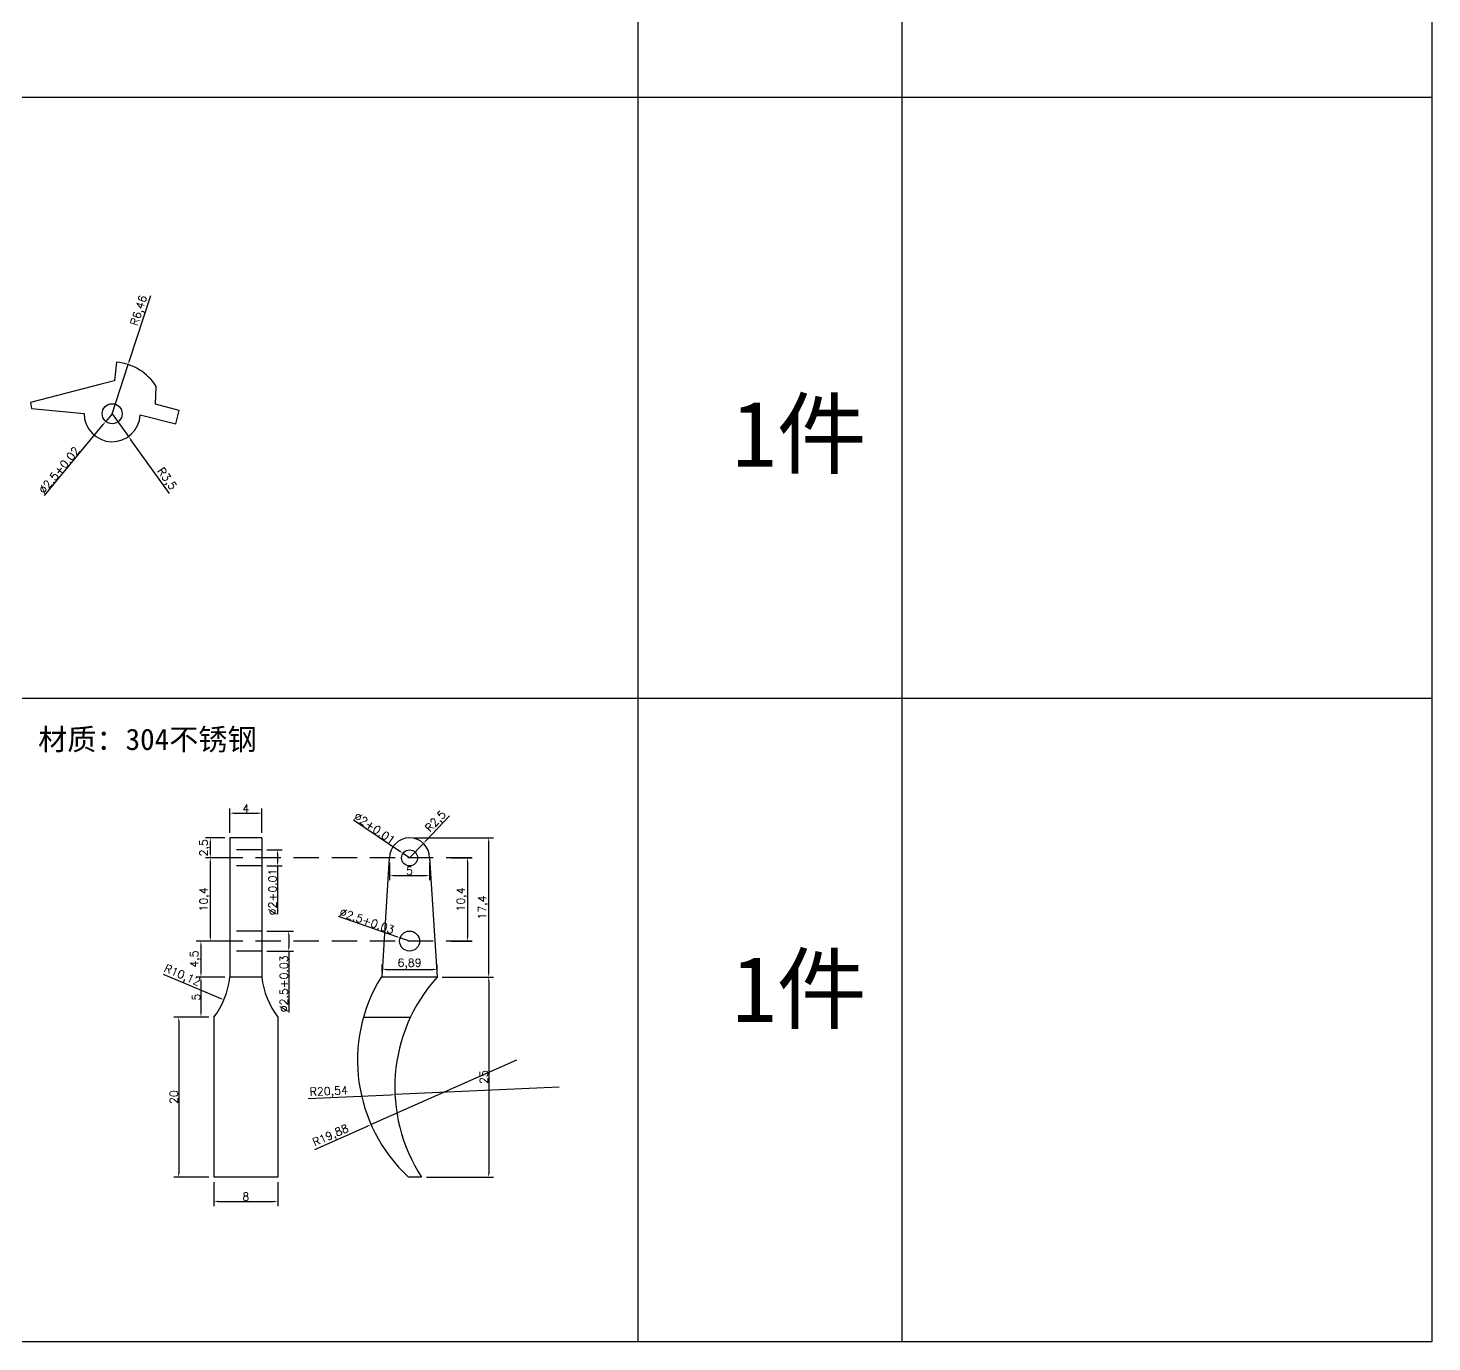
# Model space of a CAD drawing. Header units: millimetres. Extents: x 6817 to 15937, y -5221 to -164.
# Drawn here: x 10247.4 to 10422.8, y -708.5 to -544.3 of the extents above; entities that cross this region are included whole.
import ezdxf

# ---------------------------------------------------------------- set-up
doc = ezdxf.new("R2010")
doc.units = ezdxf.units.MM
doc.linetypes.add('HIDDEN', pattern=[9.525, 6.35, -3.175])
doc.layers.add('图层2', color=108, linetype='Continuous')
doc.styles.get("Standard").update_dxf_attribs({"font": 'txt', "bigfont": 'gbcbig.shx'})
doc.dimstyles.new('ISO-25', dxfattribs={"dimtxt": 1, "dimasz": 0.5, "dimexe": 0.6, "dimexo": 0.625, "dimgap": 0.1, "dimtad": 1, "dimtxsty": 'Standard', "dimcen": 2.5, "dimadec": 0, "dimazin": 0, "dimtfac": 1, "dimtmove": 0, "dimatfit": 3, "dimfxl": 0, "dimarcsym": 0})

# ---------------------------------------------------------------- blocks, each defined once
blk = doc.blocks.new('*D840')
at = {"layer": 'Defpoints', "color": 0, "linetype": 'ByBlock', "transparency": 16777216}
for p in [(10257.93, -592.48), (10259.98, -595.31)]:
    blk.add_point(p, dxfattribs=at)
at = {"layer": '图层2', "color": 0, "linetype": 'ByBlock', "lineweight": -2, "transparency": 16777216}
for p, q in [((10257.93, -592.48), (10259.98, -595.31)), ((10265.11, -602.43), (10260.27, -595.72))]:
    blk.add_line(p, q, dxfattribs=at)
at = {"layer": '图层2', "color": 0, "linetype": 'ByBlock', "transparency": 16777216}
blk.add_solid([(10260.34, -595.67), (10260.2, -595.77), (10259.98, -595.31)], dxfattribs=at)
at = {"layer": '图层2', "color": 0, "linetype": 'ByBlock', "transparency": 16777216, "insert": (10264.68, -600.67), "char_height": 1, "attachment_point": 5, "rotation": 305.7996}
blk.add_mtext('R3,5', dxfattribs=at)
blk = doc.blocks.new('*D841')
at = {"layer": 'Defpoints', "color": 0, "linetype": 'ByBlock', "transparency": 16777216}
for p in [(10257.93, -592.48), (10257.13, -593.44)]:
    blk.add_point(p, dxfattribs=at)
at = {"layer": '图层2', "color": 0, "linetype": 'ByBlock', "lineweight": -2, "transparency": 16777216}
for p, q in [((10257.93, -592.48), (10257.13, -593.44)), ((10249.48, -602.7), (10256.81, -593.82))]:
    blk.add_line(p, q, dxfattribs=at)
at = {"layer": '图层2', "color": 0, "linetype": 'ByBlock', "transparency": 16777216}
blk.add_solid([(10256.75, -593.77), (10256.88, -593.88), (10257.13, -593.44)], dxfattribs=at)
at = {"layer": '图层2', "color": 0, "linetype": 'ByBlock', "transparency": 16777216, "insert": (10251.31, -599.54), "char_height": 1, "attachment_point": 5, "rotation": 50.4356}
blk.add_mtext('%%C2.5+0.02', dxfattribs=at)
blk = doc.blocks.new('*D842')
at = {"layer": 'Defpoints', "color": 0, "linetype": 'ByBlock', "transparency": 16777216}
for p in [(10259.92, -586.33), (10257.93, -592.48)]:
    blk.add_point(p, dxfattribs=at)
at = {"layer": '图层2', "color": 0, "linetype": 'ByBlock', "lineweight": -2, "transparency": 16777216}
for p, q in [((10262.7, -577.75), (10260.07, -585.85)), ((10257.93, -592.48), (10259.92, -586.33))]:
    blk.add_line(p, q, dxfattribs=at)
at = {"layer": '图层2', "color": 0, "linetype": 'ByBlock', "transparency": 16777216}
blk.add_solid([(10259.99, -585.82), (10260.15, -585.88), (10259.92, -586.33)], dxfattribs=at)
at = {"layer": '图层2', "color": 0, "linetype": 'ByBlock', "transparency": 16777216, "insert": (10261.37, -579.61), "char_height": 1, "attachment_point": 5, "rotation": 72.0649}
blk.add_mtext('R6,46', dxfattribs=at)
blk = doc.blocks.new('*D848')
at = {"layer": 'Defpoints', "color": 0, "linetype": 'ByBlock', "transparency": 16777216}
for p in [(10276.64, -642.41), (10272.64, -645.49), (10276.64, -645.49)]:
    blk.add_point(p, dxfattribs=at)
at = {"layer": '图层2', "color": 0, "linetype": 'ByBlock', "lineweight": -2, "transparency": 16777216}
for p, q in [((10272.64, -644.87), (10272.64, -641.81)), ((10276.64, -644.87), (10276.64, -641.81)), ((10273.14, -642.41), (10276.14, -642.41))]:
    blk.add_line(p, q, dxfattribs=at)
at = {"layer": '图层2', "color": 0, "linetype": 'ByBlock', "transparency": 16777216}
for points in [[(10273.14, -642.32), (10273.14, -642.49), (10272.64, -642.41)], [(10276.14, -642.32), (10276.14, -642.49), (10276.64, -642.41)]]:
    blk.add_solid(points, dxfattribs=at)
at = {"layer": '图层2', "color": 0, "linetype": 'ByBlock', "transparency": 16777216, "insert": (10274.64, -641.81), "char_height": 1, "attachment_point": 5}
blk.add_mtext('4', dxfattribs=at)
blk = doc.blocks.new('*D849')
at = {"layer": 'Defpoints', "color": 0, "linetype": 'ByBlock', "transparency": 16777216}
for p in [(10272.64, -645.49), (10270.19, -647.99), (10271.7, -647.99)]:
    blk.add_point(p, dxfattribs=at)
at = {"layer": '图层2', "color": 0, "linetype": 'ByBlock', "lineweight": -2, "transparency": 16777216}
for p, q in [((10272.01, -645.49), (10269.59, -645.49)), ((10270.19, -645.99), (10270.19, -647.49)), ((10271.07, -647.99), (10269.59, -647.99))]:
    blk.add_line(p, q, dxfattribs=at)
at = {"layer": '图层2', "color": 0, "linetype": 'ByBlock', "transparency": 16777216}
for points in [[(10270.11, -645.99), (10270.27, -645.99), (10270.19, -645.49)], [(10270.11, -647.49), (10270.27, -647.49), (10270.19, -647.99)]]:
    blk.add_solid(points, dxfattribs=at)
at = {"layer": '图层2', "color": 0, "linetype": 'ByBlock', "transparency": 16777216, "insert": (10269.51, -646.74), "char_height": 1, "attachment_point": 5, "rotation": 90}
blk.add_mtext('2,5', dxfattribs=at)
blk = doc.blocks.new('*D850')
at = {"layer": 'Defpoints', "color": 0, "linetype": 'ByBlock', "transparency": 16777216}
for p in [(10276.64, -646.99), (10276.64, -648.99), (10278.58, -648.99)]:
    blk.add_point(p, dxfattribs=at)
at = {"layer": '图层2', "color": 0, "linetype": 'ByBlock', "lineweight": -2, "transparency": 16777216}
for p, q in [((10277.26, -646.99), (10279.18, -646.99)), ((10277.26, -648.99), (10279.18, -648.99)), ((10278.58, -647.49), (10278.58, -648.49)), ((10278.58, -648.99), (10278.58, -655.03))]:
    blk.add_line(p, q, dxfattribs=at)
at = {"layer": '图层2', "color": 0, "linetype": 'ByBlock', "transparency": 16777216}
for points in [[(10278.5, -647.49), (10278.67, -647.49), (10278.58, -646.99)], [(10278.5, -648.49), (10278.67, -648.49), (10278.58, -648.99)]]:
    blk.add_solid(points, dxfattribs=at)
at = {"layer": '图层2', "color": 0, "linetype": 'ByBlock', "transparency": 16777216, "insert": (10277.98, -652.26), "char_height": 1, "attachment_point": 5, "rotation": 90}
blk.add_mtext('%%C2+0.01', dxfattribs=at)
blk = doc.blocks.new('*D851')
at = {"layer": 'Defpoints', "color": 0, "linetype": 'ByBlock', "transparency": 16777216}
for p in [(10272.64, -647.99), (10270.19, -658.39), (10272.64, -658.39)]:
    blk.add_point(p, dxfattribs=at)
at = {"layer": '图层2', "color": 0, "linetype": 'ByBlock', "lineweight": -2, "transparency": 16777216}
for p, q in [((10272.01, -647.99), (10269.59, -647.99)), ((10270.19, -648.49), (10270.19, -657.89)), ((10272.01, -658.39), (10269.59, -658.39))]:
    blk.add_line(p, q, dxfattribs=at)
at = {"layer": '图层2', "color": 0, "linetype": 'ByBlock', "transparency": 16777216}
for points in [[(10270.11, -648.49), (10270.27, -648.49), (10270.19, -647.99)], [(10270.11, -657.89), (10270.27, -657.89), (10270.19, -658.39)]]:
    blk.add_solid(points, dxfattribs=at)
at = {"layer": '图层2', "color": 0, "linetype": 'ByBlock', "transparency": 16777216, "insert": (10269.51, -653.19), "char_height": 1, "attachment_point": 5, "rotation": 90}
blk.add_mtext('10,4', dxfattribs=at)
blk = doc.blocks.new('*D583')
at = {"layer": 'Defpoints', "color": 0, "linetype": 'ByBlock', "transparency": 16777216}
for p in [(10272.64, -658.39), (10269.02, -662.9), (10272.64, -662.9)]:
    blk.add_point(p, dxfattribs=at)
at = {"layer": '图层2', "color": 0, "linetype": 'ByBlock', "lineweight": -2, "transparency": 16777216}
for p, q in [((10272.01, -658.39), (10268.42, -658.39)), ((10269.02, -658.89), (10269.02, -662.4)), ((10272.01, -662.9), (10268.42, -662.9))]:
    blk.add_line(p, q, dxfattribs=at)
at = {"layer": '图层2', "color": 0, "linetype": 'ByBlock', "transparency": 16777216}
for points in [[(10268.94, -658.89), (10269.1, -658.89), (10269.02, -658.39)], [(10268.94, -662.4), (10269.1, -662.4), (10269.02, -662.9)]]:
    blk.add_solid(points, dxfattribs=at)
at = {"layer": '图层2', "color": 0, "linetype": 'ByBlock', "transparency": 16777216, "insert": (10268.34, -660.65), "char_height": 1, "attachment_point": 5, "rotation": 90}
blk.add_mtext('4,5', dxfattribs=at)
blk = doc.blocks.new('*D852')
at = {"layer": 'Defpoints', "color": 0, "linetype": 'ByBlock', "transparency": 16777216}
for p in [(10270.64, -667.9), (10266.24, -687.9), (10270.64, -687.9)]:
    blk.add_point(p, dxfattribs=at)
at = {"layer": '图层2', "color": 0, "linetype": 'ByBlock', "lineweight": -2, "transparency": 16777216}
for p, q in [((10270.01, -667.9), (10265.64, -667.9)), ((10266.24, -668.4), (10266.24, -687.4)), ((10270.01, -687.9), (10265.64, -687.9))]:
    blk.add_line(p, q, dxfattribs=at)
at = {"layer": '图层2', "color": 0, "linetype": 'ByBlock', "transparency": 16777216}
for points in [[(10266.16, -668.4), (10266.33, -668.4), (10266.24, -667.9)], [(10266.16, -687.4), (10266.33, -687.4), (10266.24, -687.9)]]:
    blk.add_solid(points, dxfattribs=at)
at = {"layer": '图层2', "color": 0, "linetype": 'ByBlock', "transparency": 16777216, "insert": (10265.64, -677.9), "char_height": 1, "attachment_point": 5, "rotation": 90}
blk.add_mtext('20', dxfattribs=at)
blk = doc.blocks.new('*D853')
at = {"layer": 'Defpoints', "color": 0, "linetype": 'ByBlock', "transparency": 16777216}
for p in [(10276.64, -657.14), (10276.64, -659.64), (10279.99, -659.64)]:
    blk.add_point(p, dxfattribs=at)
at = {"layer": '图层2', "color": 0, "linetype": 'ByBlock', "lineweight": -2, "transparency": 16777216}
for p, q in [((10277.26, -657.14), (10280.59, -657.14)), ((10279.99, -657.64), (10279.99, -659.14)), ((10277.26, -659.64), (10280.59, -659.64)), ((10279.99, -659.64), (10279.99, -667.34))]:
    blk.add_line(p, q, dxfattribs=at)
at = {"layer": '图层2', "color": 0, "linetype": 'ByBlock', "transparency": 16777216}
for points in [[(10279.91, -657.64), (10280.08, -657.64), (10279.99, -657.14)], [(10279.91, -659.14), (10280.08, -659.14), (10279.99, -659.64)]]:
    blk.add_solid(points, dxfattribs=at)
at = {"layer": '图层2', "color": 0, "linetype": 'ByBlock', "transparency": 16777216, "insert": (10279.39, -663.74), "char_height": 1, "attachment_point": 5, "rotation": 90}
blk.add_mtext('%%C2.5+0.03', dxfattribs=at)
blk = doc.blocks.new('*D854')
at = {"layer": 'Defpoints', "color": 0, "linetype": 'ByBlock', "transparency": 16777216}
for p in [(10270.64, -687.9), (10278.64, -687.9), (10278.64, -690.94)]:
    blk.add_point(p, dxfattribs=at)
at = {"layer": '图层2', "color": 0, "linetype": 'ByBlock', "lineweight": -2, "transparency": 16777216}
for p, q in [((10270.64, -688.52), (10270.64, -691.54)), ((10278.64, -688.52), (10278.64, -691.54)), ((10271.14, -690.94), (10278.14, -690.94))]:
    blk.add_line(p, q, dxfattribs=at)
at = {"layer": '图层2', "color": 0, "linetype": 'ByBlock', "transparency": 16777216}
for points in [[(10271.14, -690.85), (10271.14, -691.02), (10270.64, -690.94)], [(10278.14, -690.85), (10278.14, -691.02), (10278.64, -690.94)]]:
    blk.add_solid(points, dxfattribs=at)
at = {"layer": '图层2', "color": 0, "linetype": 'ByBlock', "transparency": 16777216, "insert": (10274.64, -690.34), "char_height": 1, "attachment_point": 5}
blk.add_mtext('8', dxfattribs=at)
blk = doc.blocks.new('*D855')
at = {"layer": 'Defpoints', "color": 0, "linetype": 'ByBlock', "transparency": 16777216}
for p in [(10299.68, -647.99), (10299.68, -658.39), (10302.32, -658.39)]:
    blk.add_point(p, dxfattribs=at)
at = {"layer": '图层2', "color": 0, "linetype": 'ByBlock', "lineweight": -2, "transparency": 16777216}
for p, q in [((10300.3, -647.99), (10302.92, -647.99)), ((10302.32, -648.49), (10302.32, -657.89)), ((10300.3, -658.39), (10302.92, -658.39))]:
    blk.add_line(p, q, dxfattribs=at)
at = {"layer": '图层2', "color": 0, "linetype": 'ByBlock', "transparency": 16777216}
for points in [[(10302.24, -648.49), (10302.4, -648.49), (10302.32, -647.99)], [(10302.24, -657.89), (10302.4, -657.89), (10302.32, -658.39)]]:
    blk.add_solid(points, dxfattribs=at)
at = {"layer": '图层2', "color": 0, "linetype": 'ByBlock', "transparency": 16777216, "insert": (10301.64, -653.19), "char_height": 1, "attachment_point": 5, "rotation": 90}
blk.add_mtext('10,4', dxfattribs=at)
blk = doc.blocks.new('*D856')
at = {"layer": 'Defpoints', "color": 0, "linetype": 'ByBlock', "transparency": 16777216}
for p in [(10296.82, -646.18), (10295.09, -647.99)]:
    blk.add_point(p, dxfattribs=at)
at = {"layer": '图层2', "color": 0, "linetype": 'ByBlock', "lineweight": -2, "transparency": 16777216}
for p, q in [((10300.09, -642.75), (10297.16, -645.82)), ((10295.09, -647.99), (10296.82, -646.18))]:
    blk.add_line(p, q, dxfattribs=at)
at = {"layer": '图层2', "color": 0, "linetype": 'ByBlock', "transparency": 16777216}
blk.add_solid([(10297.1, -645.76), (10297.22, -645.88), (10296.82, -646.18)], dxfattribs=at)
at = {"layer": '图层2', "color": 0, "linetype": 'ByBlock', "transparency": 16777216, "insert": (10298.43, -643.5), "char_height": 1, "attachment_point": 5, "rotation": 46.4141}
blk.add_mtext('R2,5', dxfattribs=at)
blk = doc.blocks.new('*D584')
at = {"layer": 'Defpoints', "color": 0, "linetype": 'ByBlock', "transparency": 16777216}
for p in [(10294.27, -647.43), (10295.09, -647.99)]:
    blk.add_point(p, dxfattribs=at)
at = {"layer": '图层2', "color": 0, "linetype": 'ByBlock', "lineweight": -2, "transparency": 16777216}
for p, q in [((10288.1, -643.22), (10293.86, -647.15)), ((10295.09, -647.99), (10294.27, -647.43))]:
    blk.add_line(p, q, dxfattribs=at)
at = {"layer": '图层2', "color": 0, "linetype": 'ByBlock', "transparency": 16777216}
blk.add_solid([(10293.9, -647.08), (10293.81, -647.22), (10294.27, -647.43)], dxfattribs=at)
at = {"layer": '图层2', "color": 0, "linetype": 'ByBlock', "transparency": 16777216, "insert": (10290.72, -644.29), "char_height": 1, "attachment_point": 5, "rotation": 325.6947}
blk.add_mtext('%%C2+0.01', dxfattribs=at)
blk = doc.blocks.new('*D857')
at = {"layer": 'Defpoints', "color": 0, "linetype": 'ByBlock', "transparency": 16777216}
for p in [(10293.91, -657.98), (10295.09, -658.39)]:
    blk.add_point(p, dxfattribs=at)
at = {"layer": '图层2', "color": 0, "linetype": 'ByBlock', "lineweight": -2, "transparency": 16777216}
for p, q in [((10286.18, -655.27), (10293.44, -657.82)), ((10295.09, -658.39), (10293.91, -657.98))]:
    blk.add_line(p, q, dxfattribs=at)
at = {"layer": '图层2', "color": 0, "linetype": 'ByBlock', "transparency": 16777216}
blk.add_solid([(10293.47, -657.74), (10293.41, -657.89), (10293.91, -657.98)], dxfattribs=at)
at = {"layer": '图层2', "color": 0, "linetype": 'ByBlock', "transparency": 16777216, "insert": (10289.77, -655.89), "char_height": 1, "attachment_point": 5, "rotation": 340.6948}
blk.add_mtext('%%C2.5+0.03', dxfattribs=at)
blk = doc.blocks.new('*D858')
at = {"layer": 'Defpoints', "color": 0, "linetype": 'ByBlock', "transparency": 16777216}
for p in [(10308.46, -673.3), (10290.28, -681.33)]:
    blk.add_point(p, dxfattribs=at)
at = {"layer": '图层2', "color": 0, "linetype": 'ByBlock', "lineweight": -2, "transparency": 16777216}
for p, q in [((10308.46, -673.3), (10290.28, -681.33)), ((10283.24, -684.43), (10289.82, -681.53))]:
    blk.add_line(p, q, dxfattribs=at)
at = {"layer": '图层2', "color": 0, "linetype": 'ByBlock', "transparency": 16777216}
blk.add_solid([(10289.79, -681.45), (10289.85, -681.61), (10290.28, -681.33)], dxfattribs=at)
at = {"layer": '图层2', "color": 0, "linetype": 'ByBlock', "transparency": 16777216, "insert": (10285.27, -682.79), "char_height": 1, "attachment_point": 5, "rotation": 23.8127}
blk.add_mtext('R19,88', dxfattribs=at)
blk = doc.blocks.new('*D859')
at = {"layer": 'Defpoints', "color": 0, "linetype": 'ByBlock', "transparency": 16777216}
for p in [(10313.79, -676.66), (10293.27, -677.59)]:
    blk.add_point(p, dxfattribs=at)
at = {"layer": '图层2', "color": 0, "linetype": 'ByBlock', "lineweight": -2, "transparency": 16777216}
for p, q in [((10313.79, -676.66), (10293.27, -677.59)), ((10282.43, -678.08), (10292.77, -677.61))]:
    blk.add_line(p, q, dxfattribs=at)
at = {"layer": '图层2', "color": 0, "linetype": 'ByBlock', "transparency": 16777216}
blk.add_solid([(10292.76, -677.53), (10292.77, -677.7), (10293.27, -677.59)], dxfattribs=at)
at = {"layer": '图层2', "color": 0, "linetype": 'ByBlock', "transparency": 16777216, "insert": (10285, -677.28), "char_height": 1, "attachment_point": 5, "rotation": 2.5943}
blk.add_mtext('R20,54', dxfattribs=at)
blk = doc.blocks.new('*D860')
at = {"layer": 'Defpoints', "color": 0, "linetype": 'ByBlock', "transparency": 16777216}
for p in [(10292.59, -647.99), (10297.59, -647.99), (10297.59, -650.2)]:
    blk.add_point(p, dxfattribs=at)
at = {"layer": '图层2', "color": 0, "linetype": 'ByBlock', "lineweight": -2, "transparency": 16777216}
for p, q in [((10292.59, -648.62), (10292.59, -650.8)), ((10297.59, -648.62), (10297.59, -650.8)), ((10293.09, -650.2), (10297.09, -650.2))]:
    blk.add_line(p, q, dxfattribs=at)
at = {"layer": '图层2', "color": 0, "linetype": 'ByBlock', "transparency": 16777216}
for points in [[(10293.09, -650.12), (10293.09, -650.28), (10292.59, -650.2)], [(10297.09, -650.12), (10297.09, -650.28), (10297.59, -650.2)]]:
    blk.add_solid(points, dxfattribs=at)
at = {"layer": '图层2', "color": 0, "linetype": 'ByBlock', "transparency": 16777216, "insert": (10295.09, -649.6), "char_height": 1, "attachment_point": 5}
blk.add_mtext('5', dxfattribs=at)
blk = doc.blocks.new('*D861')
at = {"layer": 'Defpoints', "color": 0, "linetype": 'ByBlock', "transparency": 16777216}
for p in [(10291.65, -662.9), (10298.54, -661.93), (10298.54, -662.9)]:
    blk.add_point(p, dxfattribs=at)
at = {"layer": '图层2', "color": 0, "linetype": 'ByBlock', "lineweight": -2, "transparency": 16777216}
for p, q in [((10291.65, -662.27), (10291.65, -661.33)), ((10298.54, -662.27), (10298.54, -661.33)), ((10292.15, -661.93), (10298.04, -661.93))]:
    blk.add_line(p, q, dxfattribs=at)
at = {"layer": '图层2', "color": 0, "linetype": 'ByBlock', "transparency": 16777216}
for points in [[(10292.15, -661.85), (10292.15, -662.02), (10291.65, -661.93)], [(10298.04, -661.85), (10298.04, -662.02), (10298.54, -661.93)]]:
    blk.add_solid(points, dxfattribs=at)
at = {"layer": '图层2', "color": 0, "linetype": 'ByBlock', "transparency": 16777216, "insert": (10295.09, -661.25), "char_height": 1, "attachment_point": 5}
blk.add_mtext('6,89', dxfattribs=at)
blk = doc.blocks.new('*D862')
at = {"layer": 'Defpoints', "color": 0, "linetype": 'ByBlock', "transparency": 16777216}
for p in [(10295.09, -645.49), (10304.98, -645.49), (10298.54, -662.9)]:
    blk.add_point(p, dxfattribs=at)
at = {"layer": '图层2', "color": 0, "linetype": 'ByBlock', "lineweight": -2, "transparency": 16777216}
for p, q in [((10295.72, -645.49), (10305.58, -645.49)), ((10304.98, -662.4), (10304.98, -645.99)), ((10299.16, -662.9), (10305.58, -662.9))]:
    blk.add_line(p, q, dxfattribs=at)
at = {"layer": '图层2', "color": 0, "linetype": 'ByBlock', "transparency": 16777216}
for points in [[(10304.9, -645.99), (10305.07, -645.99), (10304.98, -645.49)], [(10304.9, -662.4), (10305.07, -662.4), (10304.98, -662.9)]]:
    blk.add_solid(points, dxfattribs=at)
at = {"layer": '图层2', "color": 0, "linetype": 'ByBlock', "transparency": 16777216, "insert": (10304.3, -654.2), "char_height": 1, "attachment_point": 5, "rotation": 90}
blk.add_mtext('17,4', dxfattribs=at)
blk = doc.blocks.new('*D863')
at = {"layer": 'Defpoints', "color": 0, "linetype": 'ByBlock', "transparency": 16777216}
for p in [(10298.54, -662.9), (10296.59, -687.9), (10304.98, -687.9)]:
    blk.add_point(p, dxfattribs=at)
at = {"layer": '图层2', "color": 0, "linetype": 'ByBlock', "lineweight": -2, "transparency": 16777216}
for p, q in [((10299.16, -662.9), (10305.58, -662.9)), ((10304.98, -663.4), (10304.98, -687.4)), ((10297.22, -687.9), (10305.58, -687.9))]:
    blk.add_line(p, q, dxfattribs=at)
at = {"layer": '图层2', "color": 0, "linetype": 'ByBlock', "transparency": 16777216}
for points in [[(10304.9, -663.4), (10305.07, -663.4), (10304.98, -662.9)], [(10304.9, -687.4), (10305.07, -687.4), (10304.98, -687.9)]]:
    blk.add_solid(points, dxfattribs=at)
at = {"layer": '图层2', "color": 0, "linetype": 'ByBlock', "transparency": 16777216, "insert": (10304.38, -675.4), "char_height": 1, "attachment_point": 5, "rotation": 90}
blk.add_mtext('25', dxfattribs=at)
blk = doc.blocks.new('*D1359')
at = {"layer": 'Defpoints', "color": 0, "linetype": 'ByBlock', "transparency": 16777216}
for p in [(10272.64, -662.9), (10269.02, -667.9), (10270.64, -667.9)]:
    blk.add_point(p, dxfattribs=at)
at = {"layer": '图层2', "color": 0, "linetype": 'ByBlock', "lineweight": -2, "transparency": 16777216}
for p, q in [((10272.01, -662.9), (10268.42, -662.9)), ((10269.02, -663.4), (10269.02, -667.4)), ((10270.01, -667.9), (10268.42, -667.9))]:
    blk.add_line(p, q, dxfattribs=at)
at = {"layer": '图层2', "color": 0, "linetype": 'ByBlock', "transparency": 16777216}
for points in [[(10268.94, -663.4), (10269.1, -663.4), (10269.02, -662.9)], [(10268.94, -667.4), (10269.1, -667.4), (10269.02, -667.9)]]:
    blk.add_solid(points, dxfattribs=at)
at = {"layer": '图层2', "color": 0, "linetype": 'ByBlock', "transparency": 16777216, "insert": (10268.42, -665.4), "char_height": 1, "attachment_point": 5, "rotation": 90}
blk.add_mtext('5', dxfattribs=at)
blk = doc.blocks.new('*D1360')
at = {"layer": 'Defpoints', "color": 0, "linetype": 'ByBlock', "transparency": 16777216}
for p in [(10262.58, -661.78), (10271.89, -665.74)]:
    blk.add_point(p, dxfattribs=at)
at = {"layer": '图层2', "color": 0, "linetype": 'ByBlock', "lineweight": -2, "transparency": 16777216}
blk.add_line((10264.3, -662.51), (10271.43, -665.54), dxfattribs=at)
at = {"layer": '图层2', "color": 0, "linetype": 'ByBlock', "transparency": 16777216}
blk.add_solid([(10271.46, -665.47), (10271.4, -665.62), (10271.89, -665.74)], dxfattribs=at)
at = {"layer": '图层2', "color": 0, "linetype": 'ByBlock', "transparency": 16777216, "insert": (10266.65, -662.77), "char_height": 1, "attachment_point": 5, "rotation": 336.9803}
blk.add_mtext('R10,12', dxfattribs=at)

msp = doc.modelspace()

# ---------------------------------------------------------------- linework, layer by layer
at = {"layer": '图层2', "color": 2, "linetype": 'ByBlock'}
for p, q in [((10323.614, -361.56), (10323.614, -552.959)), ((10356.589, -361.56), (10356.589, -552.959)), ((10422.848, -361.56), (10422.848, -552.959)), ((10422.848, -552.959), (10127.143, -552.959)), ((10323.614, -552.959), (10323.614, -628.057)), ((10356.589, -552.959), (10356.589, -628.057)), ((10422.848, -552.959), (10422.848, -628.057)), ((10422.848, -628.057), (10127.143, -628.057)), ((10323.614, -628.057), (10323.614, -690.713)), ((10323.614, -628.057), (10323.614, -708.501)), ((10356.589, -628.057), (10356.589, -690.713)), ((10356.589, -628.057), (10356.589, -708.501)), ((10422.848, -628.057), (10422.848, -708.501)), ((10422.848, -708.501), (10127.143, -708.501))]:
    msp.add_line(p, q, dxfattribs=at)
at = {"layer": '图层2', "color": 6, "linetype": 'ByBlock'}
for p, q in [((10276.636, -645.495), (10272.636, -645.495)), ((10272.636, -645.495), (10272.636, -662.899)), ((10276.636, -645.495), (10276.636, -662.899)), ((10291.651, -662.899), (10292.594, -647.995)), ((10297.594, -647.995), (10298.537, -662.899)), ((10276.636, -662.899), (10272.636, -662.899)), ((10298.537, -662.899), (10291.525, -662.899)), ((10270.636, -667.903), (10270.636, -687.899)), ((10278.636, -667.903), (10278.636, -687.899)), ((10289.333, -667.903), (10295.207, -667.903)), ((10278.636, -687.899), (10270.636, -687.899)), ((10296.594, -687.899), (10294.971, -687.899))]:
    msp.add_line(p, q, dxfattribs=at)
at = {"layer": '图层2', "color": 1, "linetype": 'HIDDEN', "ltscale": 0.5}
for p, q in [((10276.636, -646.995), (10272.636, -646.995)), ((10276.636, -648.995), (10272.636, -648.995)), ((10276.636, -657.145), (10272.636, -657.145)), ((10276.636, -659.645), (10272.636, -659.645))]:
    msp.add_line(p, q, dxfattribs=at)
at = {"layer": '图层2', "color": 3, "linetype": 'HIDDEN', "ltscale": 0.5}
for p, q in [((10302.823, -647.995), (10270.49, -647.995)), ((10302.823, -658.395), (10269.641, -658.395))]:
    msp.add_line(p, q, dxfattribs=at)
at = {"layer": '图层2', "color": 6, "linetype": 'ByBlock'}
msp.add_lwpolyline([(10256.565, -588.787), (10247.743, -591.079), (10247.851, -591.806), (10254.427, -592.445, 0.9834836), (10261.425, -592.622), (10265.888, -593.726), (10266.297, -592.072), (10263.328, -591.285), (10263.426, -589.076, 0.2368062), (10258.49, -586.036), (10258.204, -588.382)], format="xyb", close=True, dxfattribs=at)
at = {"layer": '图层2', "color": 1, "linetype": 'ByBlock'}
for centre, radius in [((10257.928, -592.475), 1.25), ((10295.094, -647.995), 1), ((10295.094, -658.395), 1.25)]:
    msp.add_circle(centre, radius, dxfattribs=at)
at = {"layer": '图层2', "color": 6, "linetype": 'ByBlock'}
for centre, radius, start, end in [((10295.094, -647.995), 2.5, 0, 180), ((10262.578, -661.781), 10.119, 322.77224, 353.65712), ((10286.693, -661.781), 10.119, 186.34288, 217.22776), ((10308.464, -673.301), 19.878, 148.44554, 227.25158), ((10313.791, -676.66), 20.544, 137.94616, 213.16568)]:
    msp.add_arc(centre, radius, start, end, dxfattribs=at)

# ---------------------------------------------------------------- texts
at = {"color": 2, "attachment_point": 1}
for s, insert, char_height, width in [('{\\fSimSun|b0|i0|c134|p2;1件}', (10335.39, -590.878), 8.21872, 36.05545), ('{\\fSimSun|b0|i0|c134|p2;材质：304不锈钢}', (10248.673, -631.841), 2.67108, 31.32319), ('{\\fSimSun|b0|i0|c134|p2;1件}', (10335.39, -660.273), 8.21872, 36.05545)]:
    msp.add_mtext(s, dxfattribs=dict(at, insert=insert, char_height=char_height, width=width))

# ---------------------------------------------------------------- dimensions: what is measured, and where the dimension line sits
at = {"layer": '图层2', "color": 2, "linetype": 'ByBlock'}
for center, mpoint, picture, middle in [((10257.928, -592.475), (10259.918, -586.325), '*D842', (10262.023, -579.823)), ((10257.928, -592.475), (10259.975, -595.314), '*D840', (10264.123, -601.066)), ((10295.094, -647.995), (10296.818, -646.184), '*D856', (10298.927, -643.968)), ((10262.578, -661.781), (10271.892, -665.738), '*D1360', (10266.386, -663.398)), ((10308.464, -673.301), (10290.278, -681.327), '*D858', (10285.541, -683.417)), ((10313.791, -676.66), (10293.268, -677.59), '*D859', (10285.029, -677.963))]:
    dim = msp.add_radius_dim(center=center, mpoint=mpoint, dimstyle='ISO-25', dxfattribs=at)
    dim.commit()
    dim.dimension.update_dxf_attribs({"geometry": picture, "text_midpoint": middle, "dimtype": 164})
for center, mpoint, text, picture, middle in [((10257.928, -592.475), (10257.131, -593.439), '%%C2.5+0.02', '*D841', (10251.776, -599.921)), ((10295.094, -647.995), (10294.268, -647.431), '%%C2+0.01', '*D584', (10290.384, -644.781))]:
    dim = msp.add_radius_dim(center=center, mpoint=mpoint, text=text, dimstyle='ISO-25', dxfattribs=at)
    dim.commit()
    dim.dimension.update_dxf_attribs({"geometry": picture, "text_midpoint": middle, "dimtype": 164})
for base, p1, p2, picture, middle in [((10276.636, -642.407), (10272.636, -645.495), (10276.636, -645.495), '*D848', (10274.636, -641.807)), ((10297.594, -650.2), (10292.594, -647.995), (10297.594, -647.995), '*D860', (10295.094, -649.6)), ((10298.537, -661.932), (10291.651, -662.899), (10298.537, -662.899), '*D861', (10295.094, -661.249)), ((10278.636, -690.936), (10270.636, -687.899), (10278.636, -687.899), '*D854', (10274.636, -690.336))]:
    dim = msp.add_linear_dim(base=base, p1=p1, p2=p2, dimstyle='ISO-25', dxfattribs=at)
    dim.commit()
    dim.dimension.update_dxf_attribs({"geometry": picture, "text_midpoint": middle})
for base, p1, p2, picture, middle in [((10270.191, -647.995), (10272.636, -645.495), (10271.697, -647.995), '*D849', (10269.508, -646.745)), ((10304.984, -645.495), (10298.537, -662.899), (10295.094, -645.495), '*D862', (10304.301, -654.197)), ((10270.191, -658.395), (10272.636, -647.995), (10272.636, -658.395), '*D851', (10269.508, -653.195)), ((10302.321, -658.395), (10299.677, -647.995), (10299.677, -658.395), '*D855', (10301.638, -653.195)), ((10269.02, -662.899), (10272.636, -658.395), (10272.636, -662.899), '*D583', (10268.337, -660.647)), ((10269.02, -667.903), (10272.636, -662.899), (10270.636, -667.903), '*D1359', (10268.42, -665.401)), ((10304.984, -687.899), (10298.537, -662.899), (10296.594, -687.899), '*D863', (10304.384, -675.399)), ((10266.242, -687.899), (10270.636, -667.903), (10270.636, -687.899), '*D852', (10265.642, -677.901))]:
    dim = msp.add_linear_dim(base=base, p1=p1, p2=p2, angle=90, dimstyle='ISO-25', dxfattribs=at)
    dim.commit()
    dim.dimension.update_dxf_attribs({"geometry": picture, "text_midpoint": middle})
for base, p1, p2, text, picture, middle in [((10278.583, -648.995), (10276.636, -646.995), (10276.636, -648.995), '%%C2+0.01', '*D850', (10277.983, -652.262)), ((10279.992, -659.645), (10276.636, -657.145), (10276.636, -659.645), '%%C2.5+0.03', '*D853', (10279.392, -663.745))]:
    dim = msp.add_linear_dim(base=base, p1=p1, p2=p2, angle=90, text=text, dimstyle='ISO-25', dxfattribs=at)
    dim.commit()
    dim.dimension.update_dxf_attribs({"geometry": picture, "text_midpoint": middle})
dim = msp.add_radius_dim(center=(10295.094, -658.395), mpoint=(10293.914, -657.981), text='%%C2.5+0.03', dimstyle='ISO-25', dxfattribs=at)
dim.commit()
dim.dimension.update_dxf_attribs({"geometry": '*D857', "text_midpoint": (10289.771, -655.894)})

doc.saveas('drawing.dxf')
